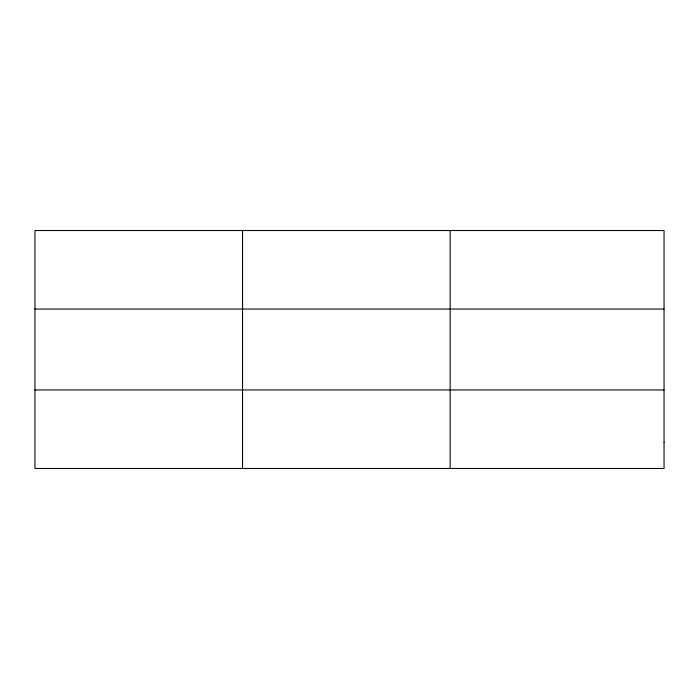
<?xml version="1.0" encoding="UTF-8"?>
<svg xmlns="http://www.w3.org/2000/svg" width="699" height="699" viewBox="0 0 699 699"><rect width="100%" height="100%" fill="white"/><g stroke="black" fill="none" stroke-linecap="round" stroke-linejoin="round"><path stroke-width="1.05" d="M242.553 468.47L242.553 230.53M450.156 468.47L450.156 230.53M34.95 309.045L664.05 309.045M34.95 389.955L664.05 389.955M664.05 442.301L664.05 468.47L34.95 468.47L34.95 230.53L664.05 230.53L664.05 442.301"/></g></svg>
